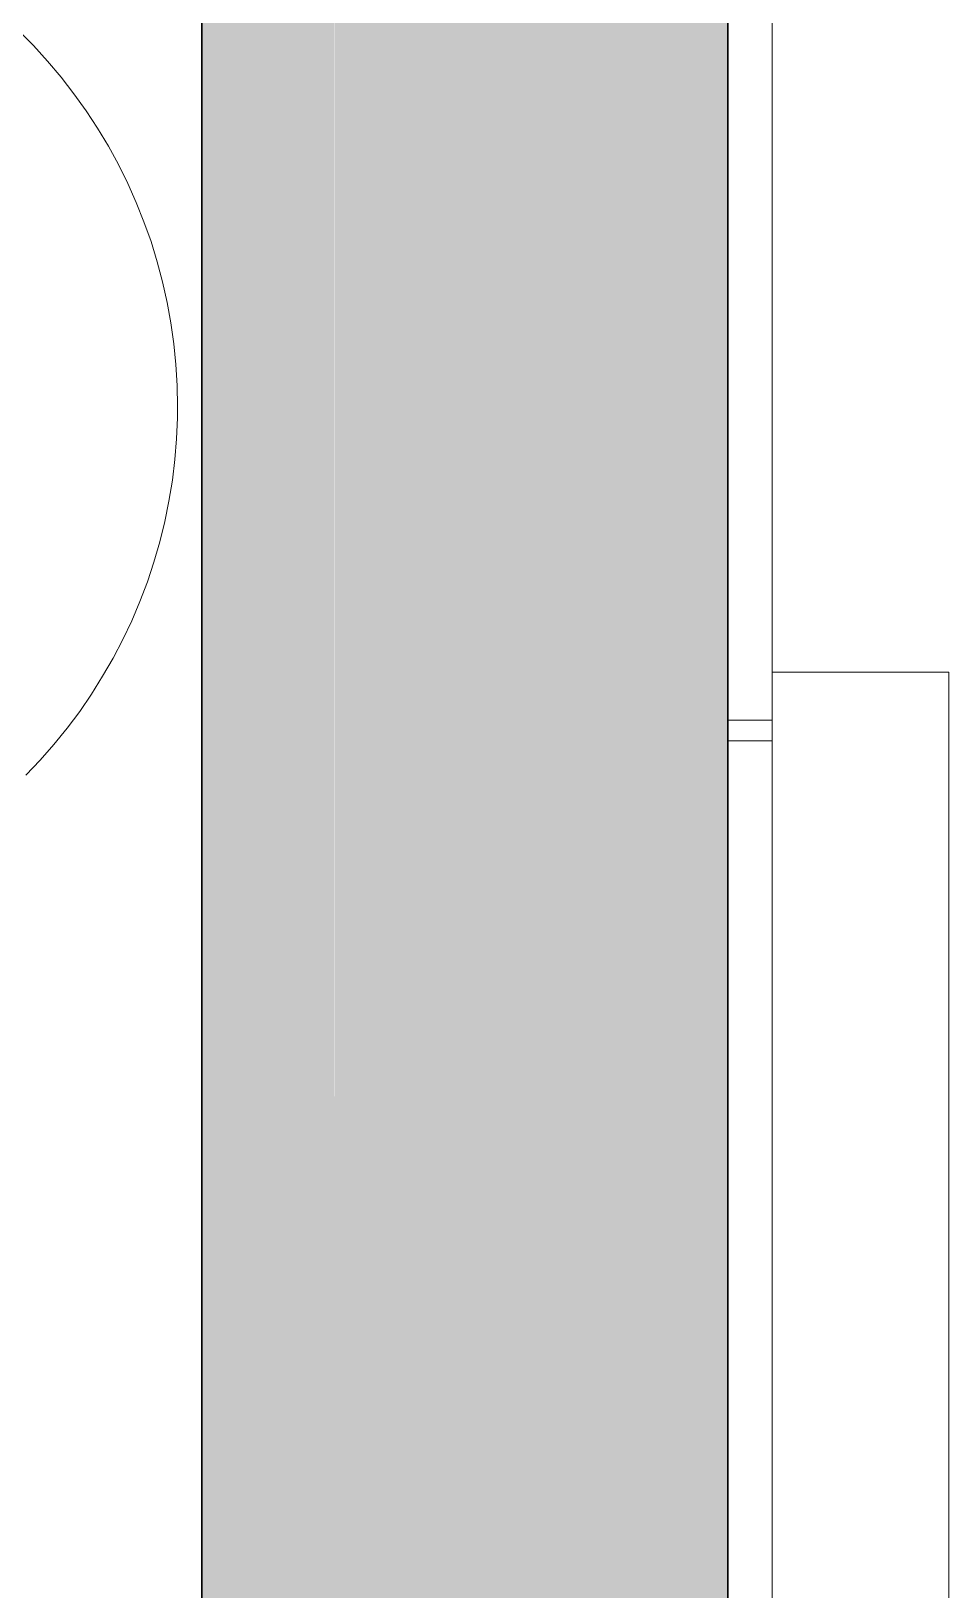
# Model space of a CAD drawing. Header units: millimetres. Extents: x 155927 to 326028, y -36033 to 97293.
# Drawn here: x 230608 to 231310, y 11401 to 12592 of the extents above; entities that cross this region are included whole.
import ezdxf

# ---------------------------------------------------------------- set-up
doc = ezdxf.new("R2010")
doc.units = ezdxf.units.MM
doc.header["$MEASUREMENT"] = 0
for name, color, linetype, lineweight in [('A-GLAZ-CURT', 7, 'CONTINUOUS', 9), ('A-WALL', 7, 'CONTINUOUS', 9), ('A-WALL-PATT', 7, 'CONTINUOUS', 9), ('I-FURN', 8, 'CONTINUOUS', 9), ('I-WALL', 7, 'CONTINUOUS', 9), ('Q-SPCQ', 8, 'CONTINUOUS', 9)]:
    doc.layers.add(name, color=color, linetype=linetype, lineweight=lineweight)

msp = doc.modelspace()

# ---------------------------------------------------------------- hatches: boundary and pattern name
at = {"layer": 'A-WALL-PATT'}
h = msp.add_hatch(color=256, dxfattribs=at)
h.paths.add_polyline_path([(231074.8, 8967.6), (231140.8, 8967.6), (231140.5, 13645.6), (230840.8, 13645.6), (230840.8, 9267.6), (231074.8, 9267.6), (231074.8, 9235.4)], flags=0)
h.paths.add_polyline_path([(230840.8, 14969.6), (231140.8, 14969.6), (231140.8, 16290.6), (230840.8, 16290.6), (230840.8, 15037.6)], flags=0)
h.paths.add_polyline_path([(231140.8, 25449.6), (231140.8, 26790.6), (230840.8, 26790.6), (230840.8, 25449.6), (230876.4, 25449.6)], flags=0)
h.paths.add_polyline_path([(231140.8, 28449.6), (231140.8, 34647.6), (230840.8, 34647.6), (230840.8, 28449.6), (230876.4, 28449.6)], flags=0)
h = msp.add_hatch(color=256, dxfattribs=at)
h.paths.add_polyline_path([(230738.8, 9267.6), (230840.8, 9267.6), (230840.4, 13645.6), (230789.8, 13645.6), (230789.7, 13665.6), (230738.8, 13665.6), (230738.8, 9369.6)], flags=0)
h.paths.add_polyline_path([(230738.8, 14949.6), (230789.7, 14949.6), (230789.8, 14969.6), (230840.8, 14969.6), (230840.8, 15169.6), (230738.8, 15169.6), (230738.8, 14969.6)], flags=0)

# ---------------------------------------------------------------- linework, layer by layer
at = {"layer": 'A-GLAZ-CURT', "lineweight": 20}
for p, q in [((231140.8, 13549.6), (231140.8, 12065.6)), ((231174.8, 12102.1), (231174.8, 13549.6)), ((231140.8, 12065.6), (231174.8, 12065.6)), ((231140.8, 12049.6), (231140.8, 9297.6)), ((231174.8, 12049.6), (231140.8, 12049.6))]:
    msp.add_line(p, q, dxfattribs=at)
at = {"layer": 'A-WALL', "lineweight": 30}
msp.add_line((231140.8, 8967.6), (231140.8, 13565.6), dxfattribs=at)
at = {"layer": 'I-FURN'}
for p, q in [((230610.3, 12580.7), (230599.1, 12592.1)), ((230621.1, 12568.9), (230610.3, 12580.7)), ((230631.4, 12556.7), (230621.1, 12568.9)), ((230641.2, 12544), (230631.4, 12556.7)), ((230650.5, 12531), (230641.2, 12544)), ((230659.3, 12517.6), (230650.5, 12531)), ((230667.5, 12503.9), (230659.3, 12517.6)), ((230675.2, 12489.9), (230667.5, 12503.9)), ((230682.3, 12475.5), (230675.2, 12489.9)), ((230688.8, 12460.9), (230682.3, 12475.5)), ((230694.7, 12446.1), (230688.8, 12460.9)), ((230700.1, 12431), (230694.7, 12446.1)), ((230704.8, 12415.7), (230700.1, 12431)), ((230708.9, 12400.2), (230704.8, 12415.7)), ((230712.4, 12384.6), (230708.9, 12400.2)), ((230715.3, 12368.9), (230712.4, 12384.6)), ((230717.5, 12353), (230715.3, 12368.9)), ((230719.1, 12337.1), (230717.5, 12353)), ((230720.1, 12321.2), (230719.1, 12337.1)), ((230720.4, 12305.2), (230720.1, 12321.2)), ((230720.3, 12296.5), (230720.4, 12305.2)), ((230719.6, 12280.5), (230720.3, 12296.5)), ((230718.3, 12264.6), (230719.6, 12280.5)), ((230716.4, 12248.7), (230718.3, 12264.6)), ((230713.8, 12232.9), (230716.4, 12248.7)), ((230710.6, 12217.2), (230713.8, 12232.9)), ((230706.8, 12201.7), (230710.6, 12217.2)), ((230702.3, 12186.3), (230706.8, 12201.7)), ((230697.3, 12171.2), (230702.3, 12186.3)), ((230691.6, 12156.2), (230697.3, 12171.2)), ((230685.4, 12141.5), (230691.6, 12156.2)), ((230678.5, 12127), (230685.4, 12141.5)), ((230671.1, 12112.8), (230678.5, 12127)), ((230663.1, 12099), (230671.1, 12112.8)), ((230654.6, 12085.4), (230663.1, 12099)), ((230645.6, 12072.2), (230654.6, 12085.4)), ((230636, 12059.4), (230645.6, 12072.2)), ((230625.9, 12047), (230636, 12059.4)), ((230615.3, 12035), (230625.9, 12047)), ((230604.3, 12023.4), (230615.3, 12035))]:
    msp.add_line(p, q, dxfattribs=at)
at = {"layer": 'I-WALL', "lineweight": 30}
msp.add_line((230738.8, 13665.6), (230738.8, 9369.6), dxfattribs=at)
at = {"layer": 'Q-SPCQ'}
for p, q in [((231174.8, 10513.1), (231174.8, 12102.1)), ((231309.8, 12102.1), (231174.8, 12102.1)), ((231309.8, 12102.1), (231309.8, 10513.1))]:
    msp.add_line(p, q, dxfattribs=at)

doc.saveas('drawing.dxf')
